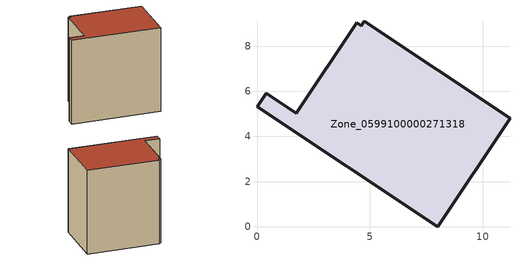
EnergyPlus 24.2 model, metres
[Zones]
Zone_0599100000271318
 floor ground (C_G): 11.2,4.8 8,0 0,5.31 0.4,5.91 1.73,5.02 4.42,9.03 4.61,8.9 4.75,9.1 z0
 wall outside (C_F): 0.4,5.91 0,5.31 8,0 11.2,4.8 4.75,9.1 4.61,8.9 4.42,9.03 1.73,5.02 0.4,5.91 z0:9.31
 roof outside (C_R): 4.61,8.9 4.42,9.03 1.73,5.02 0.4,5.91 0,5.31 8,0 11.2,4.8 4.75,9.1 z9.31
[BUILDING]
Pand.0599100000271318: North Axis=0; Terrain=City; Loads Convergence Tolerance Value=0.04; Temperature Convergence Tolerance Value=0.4; Solar Distribution=FullExterior; Maximum Number of Warmup Days=25; Minimum Number of Warmup Days=1
[Site:Location]
Rotterdam.The.Hague.AP_ZH_NLD Design_Conditions: Latitude=51.96; Longitude=4.45; Time Zone=1; Elevation=-4.5
[SITE:GROUNDTEMPERATURE:BUILDINGSURFACE]
18, 18, 18, 18, 18, 18, 18, 18, 18, 18, 18, 18
[MATERIAL] Thermal Absorptance=0.9; Solar Absorptance=0.7; Visible Absorptance=0.7
Name | Roughness | Thickness | Conductivity | Density | Specific Heat
G.TI.1946 | MediumSmooth | 0.15 | 1 | 540 | 1210
F.TI.1946 | Rough | 0.3 | 0.857143 | 1920 | 840
R.TI.1946 | MediumRough | 0.2 | 0.1 | 1500 | 1000
[CONSTRUCTION]
C_G: G.TI.1946
C_F: F.TI.1946
C_R: R.TI.1946
[ZONE]
Zone_0599100000271318: Type=1; Multiplier=1; Ceiling Height=Autocalculate; Volume=Autocalculate; Floor Area=autocalculate; Part of Total Floor Area=Yes
[ZONEINFILTRATION:DESIGNFLOWRATE]
Infil_Zone_0599100000271318: Zone or ZoneList or Space or SpaceList=Zone_0599100000271318; Schedule=AlwaysOn; Design Flow Rate Calculation Method=Flow/Area; Flow Rate per Floor Area=0.003; Constant Term Coefficient=1; Temperature Term Coefficient=0; Velocity Term Coefficient=0; Velocity Squared Term Coefficient=0
[HVACTEMPLATE:ZONE:IDEALLOADSAIRSYSTEM]
Zone_0599100000271318: Maximum Heating Supply Air Temperature=50; Minimum Cooling Supply Air Temperature=13; Maximum Heating Supply Air Humidity Ratio=0.0156; Minimum Cooling Supply Air Humidity Ratio=0.0077; Heating Limit=NoLimit; Cooling Limit=NoLimit; Dehumidification Control Type=ConstantSensibleHeatRatio; Cooling Sensible Heat Ratio=0.7; Dehumidification Setpoint=60; Humidification Control Type=None; Humidification Setpoint=30; Outdoor Air Method=None; Outdoor Air Flow Rate per Person=0.00944; Outdoor Air Flow Rate per Zone Floor Area=0; Outdoor Air Flow Rate per Zone=0; Demand Controlled Ventilation Type=None; Outdoor Air Economizer Type=NoEconomizer; Heat Recovery Type=None; Sensible Heat Recovery Effectiveness=0.7; Latent Heat Recovery Effectiveness=0.65
[ZONECONTROL:THERMOSTAT]
ThermostatControl_Zone_0599100000271318: Zone or ZoneList=Zone_0599100000271318; Control Type Schedule=DualSetpointControlType; Control 1=Thermostat_Zone_0599100000271318; Temperature Difference Between Cutout And Setpoint=0
[THERMOSTATSETPOINT:DUALSETPOINT]
Thermostat_Zone_0599100000271318: Heating Setpoint Temperature Schedule=HeatingSetpoint_Zone_0599100000271318; Cooling Setpoint Temperature Schedule=CoolingSetpoint_Zone_0599100000271318
[SCHEDULE:COMPACT]
HeatingSetpoint_Zone_0599100000271318: Through: 12/31, For: AllDays, Until: 24:00, 21
CoolingSetpoint_Zone_0599100000271318: Through: 12/31, For: AllDays, Until: 24:00, 24
DualSetpointControlType: Through: 12/31, For: AllDays, Until: 24:00, 4
AlwaysOn: Through: 12/31, For: AllDays, Until: 24:00, 1
